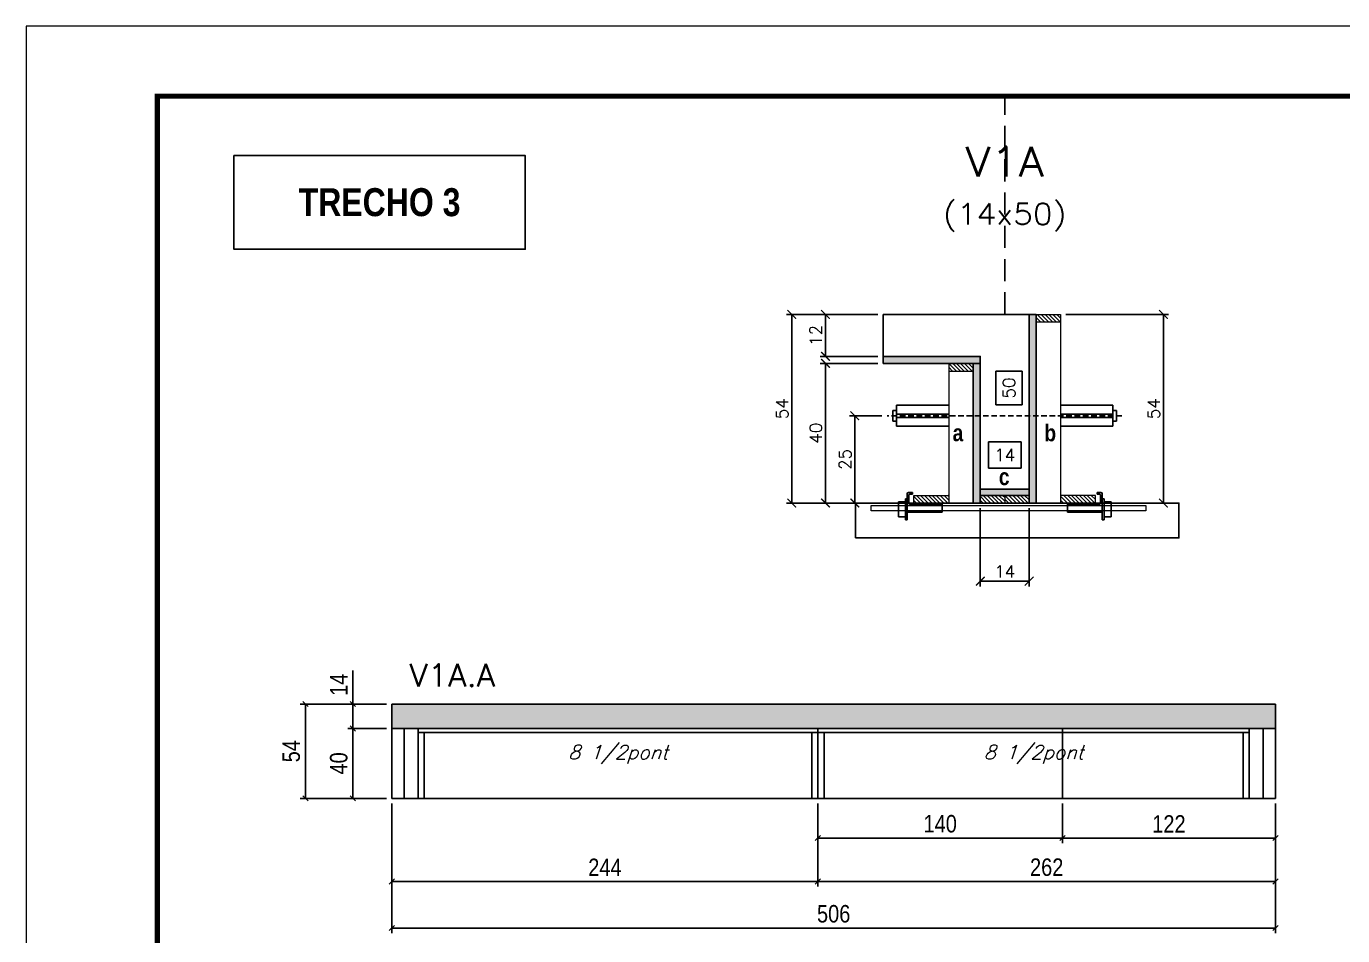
# Model space of a CAD drawing. Extents: x 0 to 6325, y 10169 to 19307.
# Drawn here: x 3170 to 3924, y 15292 to 15813 of the extents above; entities that cross this region are included whole.
import ezdxf
from ezdxf.enums import TextEntityAlignment as Align

# ---------------------------------------------------------------- set-up
doc = ezdxf.new("R2010")
doc.units = 0
doc.linetypes.add('DASHED', pattern=[0.75, 0.5, -0.25])
doc.linetypes.add('HIDDEN', pattern=[9.525, 6.35, -3.175])
for name, color, linetype in [('1', 1, 'Continuous'), ('barrote', 251, 'Continuous'), ('COTA', 241, 'Continuous'), ('Cota Seção (2x)', 4, 'Continuous'), ('detalhes', 4, 'Continuous'), ('Hachura', 253, 'Continuous'), ('NOMENCLATURA', 7, 'Continuous'), ('Painéis', 200, 'Continuous'), ('presilha', 1, 'Continuous'), ('SARR_2.2x7', 40, 'Continuous'), ('SARR_3.5x7', 81, 'Continuous'), ('TENSOR', 3, 'Continuous'), ('texto', 7, 'Continuous'), ('Texto de Titulo', 7, 'Continuous'), ('Texto Qtd Sarr', 242, 'Continuous')]:
    doc.layers.add(name, color=color, linetype=linetype)
for name, color, linetype, lineweight in [('CONCRETO', 251, 'Continuous', 25), ('Folhas', 255, 'Continuous', 9), ('Madeira', 126, 'Continuous', 18), ('SARRAFO DE PRESSAO', 251, 'DASHED', 9), ('SCO-___-LAJ', 2, 'Continuous', 0), ('Texto Seção', 7, 'Continuous', 15)]:
    doc.layers.add(name, color=color, linetype=linetype, lineweight=lineweight)
doc.styles.add('COTA TECNICA', font='techl___.ttf', dxfattribs={"height": 10})
doc.styles.add('REGUA-120', font='ROMANS.shx', dxfattribs={"height": 15})
doc.styles.add('ROMANC', font='techb___.ttf', dxfattribs={"height": 2.5})
doc.styles.add('Romans', font='romans.shx')
doc.styles.add('TECNICA', font='techb___.ttf', dxfattribs={"height": 10})
doc.dimstyles.new('Cota Seção (2x)', dxfattribs={"dimtxt": 7, "dimasz": 5, "dimexe": 3, "dimexo": 3, "dimgap": 2, "dimtad": 3, "dimdec": 1, "dimlfac": 0.5, "dimzin": 12, "dimdsep": 46, "dimtxsty": 'Romans', "dimblk": 'ARCHTICK', "dimcen": 0, "dimclrd": 4, "dimclre": 4, "dimclrt": 1, "dimadec": 1, "dimazin": 3, "dimtfac": 1, "dimtdec": 1, "dimtmove": 0, "dimatfit": 3, "dimldrblk": 'OBLIQUE', "dimfxl": 1, "dimtolj": 1, "dimtzin": 12, "dimarcsym": 0})
doc.dimstyles.new('Cota Seção interna', dxfattribs={"dimtxt": 7, "dimasz": 6, "dimexe": 0.18, "dimexo": 2, "dimgap": -4, "dimtad": 3, "dimdec": 1, "dimlfac": 0.5, "dimzin": 12, "dimdsep": 46, "dimtxsty": 'Romans', "dimblk": 'ARCHTICK', "dimcen": 0.09, "dimse1": 1, "dimse2": 1, "dimsd1": 1, "dimsd2": 1, "dimclrd": 180, "dimclre": 5, "dimclrt": 1, "dimadec": 0, "dimazin": 3, "dimtfac": 1, "dimtdec": 1, "dimtofl": 0, "dimtmove": 0, "dimatfit": 3, "dimldrblk": 'ARCHTICK', "dimfxl": 1, "dimtolj": 1, "dimtzin": 0, "dimarcsym": 0})
doc.dimstyles.new('PAINEL', dxfattribs={"dimtxt": 10, "dimasz": 3, "dimexe": 3, "dimexo": 3, "dimgap": 3, "dimtad": 1, "dimdec": 1, "dimzin": 12, "dimdsep": 46, "dimtxsty": 'COTA TECNICA', "dimblk1": 'OBLIQUE', "dimblk2": 'OBLIQUE', "dimsah": 1, "dimcen": 0.9, "dimclrd": 4, "dimclre": 4, "dimclrt": 240, "dimadec": 1, "dimazin": 3, "dimtfac": 1, "dimtdec": 1, "dimtmove": 0, "dimatfit": 3, "dimfxl": 1, "dimtolj": 1, "dimtzin": 12, "dimarcsym": 0})
pattern_1 = [(315, (26662.9389, 7310.206), (1.12253202, 1.12253202), [])]

# ---------------------------------------------------------------- blocks, each defined once
blk = doc.blocks.new('9999999999')
at = {"layer": 'Folhas'}
blk.add_lwpolyline([(98138.98, 34190.21), (99623.98, 34190.21), (99623.98, 35240.21), (98138.98, 35240.21)], close=True, dxfattribs=at)
at = {"layer": 'Folhas', "color": 30, "const_width": 3}
blk.add_lwpolyline([(98213.98, 34230.21), (99583.98, 34230.21), (99583.98, 35200.21), (98213.98, 35200.21)], close=True, dxfattribs=at)
blk = doc.blocks.new('titulo1')
at = {"layer": 'Defpoints', "color": 252, "linetype": 'HIDDEN', "ltscale": 2}
blk.add_line((0, 0), (0, 125), dxfattribs=at)
at = {"layer": 'Defpoints', "style": 'Romans', "oblique": 15}
blk.add_attdef('FOLHA', text='', height=10, dxfattribs=at).set_placement((0, 15.58), align=Align.MIDDLE_CENTER)
at = {"layer": 'Texto Qtd Sarr', "color": 3, "style": 'Romans', "oblique": 15}
for tag, height, p in [('TITULO', 17, (0, 71.45)), ('SEÇÃO', 12, (0, 41.55))]:
    blk.add_attdef(tag, text='', height=height, dxfattribs=at).set_placement(p, align=Align.MIDDLE_CENTER)
blk = doc.blocks.new('_ArchTick')
at = {"color": 0, "linetype": 'ByBlock', "const_width": 0.15}
blk.add_lwpolyline([(-0.5, -0.5), (0.5, 0.5)], dxfattribs=at)
blk = doc.blocks.new('*D142')
at = {"layer": 'COTA', "color": 4, "lineweight": -2, "transparency": 16777216}
for p, q in [((3657.72, 15647.85), (3605.34, 15647.85)), ((3608.34, 15539.85), (3608.34, 15647.85)), ((3679.72, 15539.85), (3605.34, 15539.85))]:
    blk.add_line(p, q, dxfattribs=at)
at = {"layer": 'Defpoints', "color": 0, "transparency": 16777216}
for p in [(3608.34, 15647.85), (3660.72, 15647.85), (3682.72, 15539.85)]:
    blk.add_point(p, dxfattribs=at)
at = {"layer": 'COTA', "color": 4, "lineweight": -2, "transparency": 16777216, "xscale": 5, "yscale": 5, "zscale": 5}
for p, rotation in [((3608.34, 15647.85), 90), ((3608.34, 15539.85), 270)]:
    blk.add_blockref('_ArchTick', p, dxfattribs=dict(at, rotation=rotation))
at = {"layer": 'COTA', "color": 1, "transparency": 16777216, "insert": (3602.84, 15593.85), "char_height": 7, "attachment_point": 5, "rotation": 90, "style": 'Romans'}
blk.add_mtext('\\A1;54', dxfattribs=at)
blk = doc.blocks.new('_Oblique')
at = {"layer": '1', "color": 0, "lineweight": -2}
blk.add_line((-0.5, -0.5), (0.5, 0.5), dxfattribs=at)
blk = doc.blocks.new('*D143')
at = {"layer": 'COTA', "color": 4, "lineweight": -2, "transparency": 16777216}
for p, q in [((3765.32, 15647.85), (3824.19, 15647.85)), ((3821.19, 15539.85), (3821.19, 15647.85)), ((3780.92, 15539.85), (3824.19, 15539.85))]:
    blk.add_line(p, q, dxfattribs=at)
at = {"layer": 'Defpoints', "color": 0, "transparency": 16777216}
for p in [(3762.32, 15647.85), (3821.19, 15647.85), (3777.92, 15539.85)]:
    blk.add_point(p, dxfattribs=at)
at = {"layer": 'COTA', "color": 4, "lineweight": -2, "transparency": 16777216, "xscale": 5, "yscale": 5, "zscale": 5}
for p, rotation in [((3821.19, 15647.85), 90), ((3821.19, 15539.85), 270)]:
    blk.add_blockref('_ArchTick', p, dxfattribs=dict(at, rotation=rotation))
at = {"layer": 'COTA', "color": 1, "transparency": 16777216, "insert": (3815.69, 15593.85), "char_height": 7, "attachment_point": 5, "rotation": 90, "style": 'Romans'}
blk.add_mtext('\\A1;54', dxfattribs=at)
blk = doc.blocks.new('*D144')
at = {"layer": 'Cota Seção (2x)', "color": 180, "lineweight": -2, "transparency": 16777216}
for p, q in [((3740.32, 15615.39), (3725.32, 15615.39)), ((3725.32, 15615.39), (3725.32, 15596.05)), ((3740.32, 15596.05), (3740.32, 15615.39)), ((3725.32, 15596.05), (3740.32, 15596.05))]:
    blk.add_line(p, q, dxfattribs=at)
at = {"layer": 'Defpoints', "color": 0, "transparency": 16777216}
for p in [(3744.32, 15647.85), (3744.32, 15647.85), (3744.32, 15547.85)]:
    blk.add_point(p, dxfattribs=at)
at = {"layer": 'Cota Seção (2x)', "color": 1, "transparency": 16777216, "insert": (3732.82, 15605.72), "char_height": 7, "attachment_point": 5, "rotation": 90, "style": 'Romans'}
blk.add_mtext('\\A1;50', dxfattribs=at)
blk = doc.blocks.new('*D145')
at = {"layer": 'COTA', "color": 4, "lineweight": -2, "transparency": 16777216}
for p, q in [((3657.72, 15647.85), (3624.66, 15647.85)), ((3627.66, 15647.85), (3627.66, 15623.85)), ((3657.72, 15623.85), (3624.66, 15623.85))]:
    blk.add_line(p, q, dxfattribs=at)
at = {"layer": 'Defpoints', "color": 0, "transparency": 16777216}
for p in [(3660.72, 15647.85), (3627.66, 15623.85), (3660.72, 15623.85)]:
    blk.add_point(p, dxfattribs=at)
at = {"layer": 'COTA', "color": 4, "lineweight": -2, "transparency": 16777216, "xscale": 5, "yscale": 5, "zscale": 5}
for p, rotation in [((3627.66, 15647.85), 90), ((3627.66, 15623.85), 270)]:
    blk.add_blockref('_ArchTick', p, dxfattribs=dict(at, rotation=rotation))
at = {"layer": 'COTA', "color": 1, "transparency": 16777216, "insert": (3622.16, 15635.85), "char_height": 7, "attachment_point": 5, "rotation": 90, "style": 'Romans'}
blk.add_mtext('\\A1;12', dxfattribs=at)
blk = doc.blocks.new('*D146')
at = {"layer": 'COTA', "color": 4, "lineweight": -2, "transparency": 16777216}
for p, q in [((3657.72, 15619.85), (3624.66, 15619.85)), ((3627.66, 15619.85), (3627.66, 15539.85)), ((3679.72, 15539.85), (3624.66, 15539.85))]:
    blk.add_line(p, q, dxfattribs=at)
at = {"layer": 'Defpoints', "color": 0, "transparency": 16777216}
for p in [(3660.72, 15619.85), (3627.66, 15539.85), (3682.72, 15539.85)]:
    blk.add_point(p, dxfattribs=at)
at = {"layer": 'COTA', "color": 4, "lineweight": -2, "transparency": 16777216, "xscale": 5, "yscale": 5, "zscale": 5}
for p, rotation in [((3627.66, 15619.85), 90), ((3627.66, 15539.85), 270)]:
    blk.add_blockref('_ArchTick', p, dxfattribs=dict(at, rotation=rotation))
at = {"layer": 'COTA', "color": 1, "transparency": 16777216, "insert": (3622.16, 15579.85), "char_height": 7, "attachment_point": 5, "rotation": 90, "style": 'Romans'}
blk.add_mtext('\\A1;40', dxfattribs=at)
blk = doc.blocks.new('PRESILHA METÁLICA 1')
at = {"layer": 'presilha'}
for p, q in [((0, 13), (6, 13)), ((0, 13), (0, 0)), ((6, 15.5), (7.5, 15.5)), ((6, -2.5), (6, 15.5)), ((6, 13), (6, 0)), ((7.5, 10.6), (7.5, 19.9)), ((7.5, 15.5), (7.5, -2.5)), ((12, 21), (8.6, 21)), ((9, 11.6), (9, 18.9)), ((12, 19.5), (9.6, 19.5)), ((12, 21), (12, 19.5)), ((6, 0), (0, 0)), ((37.5, 4.1), (7.5, 4.1)), ((37.5, 11), (9.6, 11)), ((37.5, 11), (37.5, 4.1)), ((7.5, -2.5), (6, -2.5))]:
    blk.add_line(p, q, dxfattribs=at)
for centre, radius, start, end in [((8.6, 19.9), 1.14, 90, 180), ((9.6, 18.9), 0.57, 90, 180), ((9.6, 11.6), 0.57, 180, 270)]:
    blk.add_arc(centre, radius, start, end, dxfattribs=at)
blk = doc.blocks.new('*D147')
at = {"layer": 'COTA', "color": 4, "lineweight": -2, "transparency": 16777216}
for p, q in [((3716.32, 15536.85), (3716.32, 15492.12)), ((3744.32, 15536.85), (3744.32, 15492.12)), ((3716.32, 15495.12), (3744.32, 15495.12))]:
    blk.add_line(p, q, dxfattribs=at)
at = {"layer": 'Defpoints', "color": 0, "transparency": 16777216}
for p in [(3716.32, 15539.85), (3744.32, 15539.85), (3744.32, 15495.12)]:
    blk.add_point(p, dxfattribs=at)
at = {"layer": 'COTA', "color": 4, "lineweight": -2, "transparency": 16777216, "xscale": 5, "yscale": 5, "zscale": 5, "rotation": 180}
blk.add_blockref('_ArchTick', (3716.32, 15495.12), dxfattribs=at)
at = {"layer": 'COTA', "color": 4, "lineweight": -2, "transparency": 16777216, "xscale": 5, "yscale": 5, "zscale": 5}
blk.add_blockref('_ArchTick', (3744.32, 15495.12), dxfattribs=at)
at = {"layer": 'COTA', "color": 1, "transparency": 16777216, "insert": (3730.32, 15500.62), "char_height": 7, "attachment_point": 5, "style": 'Romans'}
blk.add_mtext('\\A1;14', dxfattribs=at)
blk = doc.blocks.new('*D530')
at = {"layer": 'COTA', "color": 4, "lineweight": -2, "transparency": 16777216}
for p, q in [((3660.02, 15589.82), (3641.46, 15589.82)), ((3644.46, 15589.82), (3644.46, 15539.85)), ((3660.02, 15539.85), (3641.46, 15539.85))]:
    blk.add_line(p, q, dxfattribs=at)
at = {"layer": 'Defpoints', "color": 0, "transparency": 16777216}
for p in [(3663.02, 15589.82), (3644.46, 15539.85), (3663.02, 15539.85)]:
    blk.add_point(p, dxfattribs=at)
at = {"layer": 'COTA', "color": 4, "lineweight": -2, "transparency": 16777216, "xscale": 5, "yscale": 5, "zscale": 5}
for p, rotation in [((3644.46, 15589.82), 90), ((3644.46, 15539.85), 270)]:
    blk.add_blockref('_ArchTick', p, dxfattribs=dict(at, rotation=rotation))
at = {"layer": 'COTA', "color": 1, "transparency": 16777216, "insert": (3638.96, 15564.83), "char_height": 7, "attachment_point": 5, "rotation": 90, "style": 'Romans'}
blk.add_mtext('\\A1;25', dxfattribs=at)
blk = doc.blocks.new('*D149')
at = {"layer": 'Cota Seção (2x)', "color": 180, "lineweight": -2, "transparency": 16777216}
for p, q in [((3739.65, 15574.85), (3720.99, 15574.85)), ((3720.99, 15574.85), (3720.99, 15559.85)), ((3739.65, 15559.85), (3739.65, 15574.85)), ((3720.99, 15559.85), (3739.65, 15559.85))]:
    blk.add_line(p, q, dxfattribs=at)
at = {"layer": 'Defpoints', "color": 0, "transparency": 16777216}
for p in [(3716.32, 15555.85), (3744.32, 15555.85), (3744.32, 15555.85)]:
    blk.add_point(p, dxfattribs=at)
at = {"layer": 'Cota Seção (2x)', "color": 1, "transparency": 16777216, "insert": (3730.32, 15567.35), "char_height": 7, "attachment_point": 5, "style": 'Romans'}
blk.add_mtext('\\A1;14', dxfattribs=at)
blk = doc.blocks.new('*D532')
at = {"layer": 'COTA', "color": 4, "lineweight": -2, "transparency": 16777216}
for p, q in [((3379.36, 15367.74), (3379.36, 15320.16)), ((3623.36, 15367.74), (3623.36, 15320.16)), ((3379.36, 15323.16), (3623.36, 15323.16))]:
    blk.add_line(p, q, dxfattribs=at)
at = {"layer": 'Defpoints', "color": 0, "transparency": 16777216}
for p in [(3379.36, 15370.74), (3623.36, 15370.74), (3623.36, 15323.16)]:
    blk.add_point(p, dxfattribs=at)
at = {"layer": 'COTA', "color": 4, "lineweight": -2, "transparency": 16777216, "xscale": 3, "yscale": 3, "zscale": 3, "rotation": 180}
blk.add_blockref('_Oblique', (3379.36, 15323.16), dxfattribs=at)
at = {"layer": 'COTA', "color": 4, "lineweight": -2, "transparency": 16777216, "xscale": 3, "yscale": 3, "zscale": 3}
blk.add_blockref('_Oblique', (3623.36, 15323.16), dxfattribs=at)
at = {"layer": 'COTA', "color": 240, "transparency": 16777216, "insert": (3501.36, 15331.24), "char_height": 10, "attachment_point": 5, "style": 'COTA TECNICA'}
blk.add_mtext('\\A1;244', dxfattribs=at)
blk = doc.blocks.new('*D526')
at = {"layer": 'COTA', "color": 4, "lineweight": -2, "transparency": 16777216}
for p, q in [((3623.36, 15367.74), (3623.36, 15320.16)), ((3885.36, 15367.74), (3885.36, 15320.16)), ((3623.36, 15323.16), (3885.36, 15323.16))]:
    blk.add_line(p, q, dxfattribs=at)
at = {"layer": 'Defpoints', "color": 0, "transparency": 16777216}
for p in [(3623.36, 15370.74), (3885.36, 15370.74), (3885.36, 15323.16)]:
    blk.add_point(p, dxfattribs=at)
at = {"layer": 'COTA', "color": 4, "lineweight": -2, "transparency": 16777216, "xscale": 3, "yscale": 3, "zscale": 3, "rotation": 180}
blk.add_blockref('_Oblique', (3623.36, 15323.16), dxfattribs=at)
at = {"layer": 'COTA', "color": 4, "lineweight": -2, "transparency": 16777216, "xscale": 3, "yscale": 3, "zscale": 3}
blk.add_blockref('_Oblique', (3885.36, 15323.16), dxfattribs=at)
at = {"layer": 'COTA', "color": 240, "transparency": 16777216, "insert": (3754.36, 15331.27), "char_height": 10, "attachment_point": 5, "style": 'COTA TECNICA'}
blk.add_mtext('\\A1;262', dxfattribs=at)
blk = doc.blocks.new('*D527')
at = {"layer": 'COTA', "color": 4, "lineweight": -2, "transparency": 16777216}
for p, q in [((3763.36, 15367.74), (3763.36, 15345.02)), ((3885.36, 15367.74), (3885.36, 15345.02)), ((3885.36, 15348.02), (3763.36, 15348.02))]:
    blk.add_line(p, q, dxfattribs=at)
at = {"layer": 'Defpoints', "color": 0, "transparency": 16777216}
for p in [(3763.36, 15370.74), (3885.36, 15370.74), (3763.36, 15348.02)]:
    blk.add_point(p, dxfattribs=at)
at = {"layer": 'COTA', "color": 4, "lineweight": -2, "transparency": 16777216, "xscale": 3, "yscale": 3, "zscale": 3, "rotation": 180}
blk.add_blockref('_Oblique', (3763.36, 15348.02), dxfattribs=at)
at = {"layer": 'COTA', "color": 4, "lineweight": -2, "transparency": 16777216, "xscale": 3, "yscale": 3, "zscale": 3}
blk.add_blockref('_Oblique', (3885.36, 15348.02), dxfattribs=at)
at = {"layer": 'COTA', "color": 240, "transparency": 16777216, "insert": (3824.36, 15356.08), "char_height": 10, "attachment_point": 5, "style": 'COTA TECNICA'}
blk.add_mtext('\\A1;122', dxfattribs=at)
blk = doc.blocks.new('*D140')
at = {"layer": 'COTA', "color": 4, "lineweight": -2, "transparency": 16777216}
for p, q in [((3623.36, 15367.74), (3623.36, 15345.02)), ((3763.36, 15367.74), (3763.36, 15345.02)), ((3763.36, 15348.02), (3623.36, 15348.02))]:
    blk.add_line(p, q, dxfattribs=at)
at = {"layer": 'Defpoints', "color": 0, "transparency": 16777216}
for p in [(3623.36, 15370.74), (3763.36, 15370.74), (3623.36, 15348.02)]:
    blk.add_point(p, dxfattribs=at)
at = {"layer": 'COTA', "color": 4, "lineweight": -2, "transparency": 16777216, "xscale": 3, "yscale": 3, "zscale": 3, "rotation": 180}
blk.add_blockref('_Oblique', (3623.36, 15348.02), dxfattribs=at)
at = {"layer": 'COTA', "color": 4, "lineweight": -2, "transparency": 16777216, "xscale": 3, "yscale": 3, "zscale": 3}
blk.add_blockref('_Oblique', (3763.36, 15348.02), dxfattribs=at)
at = {"layer": 'COTA', "color": 240, "transparency": 16777216, "insert": (3693.36, 15356.13), "char_height": 10, "attachment_point": 5, "style": 'COTA TECNICA'}
blk.add_mtext('\\A1;140', dxfattribs=at)
blk = doc.blocks.new('*D528')
at = {"layer": 'COTA', "color": 4, "lineweight": -2, "transparency": 16777216}
for p, q in [((3379.36, 15367.74), (3379.36, 15293.47)), ((3885.36, 15367.74), (3885.36, 15293.47)), ((3379.36, 15296.47), (3885.36, 15296.47))]:
    blk.add_line(p, q, dxfattribs=at)
at = {"layer": 'Defpoints', "color": 0, "transparency": 16777216}
for p in [(3379.36, 15370.74), (3885.36, 15370.74), (3885.36, 15296.47)]:
    blk.add_point(p, dxfattribs=at)
at = {"layer": 'COTA', "color": 4, "lineweight": -2, "transparency": 16777216, "xscale": 3, "yscale": 3, "zscale": 3, "rotation": 180}
blk.add_blockref('_Oblique', (3379.36, 15296.47), dxfattribs=at)
at = {"layer": 'COTA', "color": 4, "lineweight": -2, "transparency": 16777216, "xscale": 3, "yscale": 3, "zscale": 3}
blk.add_blockref('_Oblique', (3885.36, 15296.47), dxfattribs=at)
at = {"layer": 'COTA', "color": 240, "transparency": 16777216, "insert": (3632.36, 15304.58), "char_height": 10, "attachment_point": 5, "style": 'COTA TECNICA'}
blk.add_mtext('\\A1;506', dxfattribs=at)
blk = doc.blocks.new('*D529')
at = {"layer": 'COTA', "color": 4, "lineweight": -2, "transparency": 16777216}
for p, q in [((3357.05, 15424.74), (3357.05, 15443.86)), ((3376.36, 15424.74), (3354.05, 15424.74)), ((3357.05, 15410.74), (3357.05, 15424.74)), ((3376.36, 15410.74), (3354.05, 15410.74))]:
    blk.add_line(p, q, dxfattribs=at)
at = {"layer": 'Defpoints', "color": 0, "transparency": 16777216}
for p in [(3357.05, 15424.74), (3379.36, 15424.74), (3379.36, 15410.74)]:
    blk.add_point(p, dxfattribs=at)
at = {"layer": 'COTA', "color": 4, "lineweight": -2, "transparency": 16777216, "xscale": 3, "yscale": 3, "zscale": 3}
for p, rotation in [((3357.05, 15424.74), 90), ((3357.05, 15410.74), 270)]:
    blk.add_blockref('_Oblique', p, dxfattribs=dict(at, rotation=rotation))
at = {"layer": 'COTA', "color": 240, "transparency": 16777216, "insert": (3348.97, 15435.8), "char_height": 10, "attachment_point": 5, "rotation": 90, "style": 'COTA TECNICA'}
blk.add_mtext('\\A1;14', dxfattribs=at)
blk = doc.blocks.new('*D141')
at = {"layer": 'COTA', "color": 4, "lineweight": -2, "transparency": 16777216}
for p, q in [((3376.36, 15410.74), (3354.05, 15410.74)), ((3357.05, 15370.74), (3357.05, 15410.74)), ((3376.36, 15370.74), (3354.05, 15370.74))]:
    blk.add_line(p, q, dxfattribs=at)
at = {"layer": 'Defpoints', "color": 0, "transparency": 16777216}
for p in [(3357.05, 15410.74), (3379.36, 15410.74), (3379.36, 15370.74)]:
    blk.add_point(p, dxfattribs=at)
at = {"layer": 'COTA', "color": 4, "lineweight": -2, "transparency": 16777216, "xscale": 3, "yscale": 3, "zscale": 3}
for p, rotation in [((3357.05, 15410.74), 90), ((3357.05, 15370.74), 270)]:
    blk.add_blockref('_Oblique', p, dxfattribs=dict(at, rotation=rotation))
at = {"layer": 'COTA', "color": 240, "transparency": 16777216, "insert": (3348.95, 15390.74), "char_height": 10, "attachment_point": 5, "rotation": 90, "style": 'COTA TECNICA'}
blk.add_mtext('\\A1;40', dxfattribs=at)
blk = doc.blocks.new('*D157')
at = {"layer": 'COTA', "color": 4, "lineweight": -2, "transparency": 16777216}
for p, q in [((3376.36, 15424.74), (3326.86, 15424.74)), ((3329.86, 15424.74), (3329.86, 15370.74)), ((3376.36, 15370.74), (3326.86, 15370.74))]:
    blk.add_line(p, q, dxfattribs=at)
at = {"layer": 'Defpoints', "color": 0, "transparency": 16777216}
for p in [(3379.36, 15424.74), (3329.86, 15370.74), (3379.36, 15370.74)]:
    blk.add_point(p, dxfattribs=at)
at = {"layer": 'COTA', "color": 4, "lineweight": -2, "transparency": 16777216, "xscale": 3, "yscale": 3, "zscale": 3}
for p, rotation in [((3329.86, 15424.74), 90), ((3329.86, 15370.74), 270)]:
    blk.add_blockref('_Oblique', p, dxfattribs=dict(at, rotation=rotation))
at = {"layer": 'COTA', "color": 240, "transparency": 16777216, "insert": (3321.75, 15397.74), "char_height": 10, "attachment_point": 5, "rotation": 90, "style": 'COTA TECNICA'}
blk.add_mtext('\\A1;54', dxfattribs=at)

msp = doc.modelspace()

# ---------------------------------------------------------------- hatches: boundary and pattern name
at = {"layer": 'COTA'}
h = msp.add_hatch(dxfattribs=at)
h.set_pattern_fill('AR-CONC', color=256, scale=0.03)
h.set_pattern_definition([(50, (25.5197, 1187.2386), (5.4655401, -0.4781726), [0.5715, -6.2865]), (355, (25.5197, 1187.2386), (-1.0573026, 5.7317054), [0.4572, -5.0292175]), (100.451445, (25.975, 1187.199), (4.4082374, 5.2535326), [0.4857003, -5.3427073]), (46.1842, (25.52, 1188.7626), (8.1323712, -1.2612698), [0.85725, -9.42975]), (96.63556, (26.1974, 1188.6575), (7.122124, 7.4227837), [0.7285507, -8.0140682]), (351.18415, (25.52, 1188.763), (7.122124, 7.4227837), [0.685799, -7.543792]), (21, (26.2817, 1188.3816), (4.5484317, -3.067956), [0.5715, -6.2865]), (326, (26.2817, 1188.3816), (1.8540609, 5.525639), [0.4572, -5.0292]), (71.451445, (26.661, 1188.126), (6.4024926, 2.457683), [0.4857003, -5.3426981]), (37.5, (25.5197, 1187.2386), (0.0926581, 2.53665117), [0, -4.96824, 0, -5.1054, 0, -5.04825]), (7.5, (25.5197, 1187.2386), (2.0045899, 3.00541724), [0, -2.91084, 0, -4.85394, 0, -1.92405]), (327.5, (23.8205, 1187.2386), (4.06771786, -0.17186232), [0, -1.905, 0, -5.9436, 0, -7.8867]), (317.5, (23.0585, 1187.2386), (4.4438754, 0.7627947), [0, -2.4765, 0, -3.94716, 0, -5.6007])])
h.paths.add_polyline_path([(3885.36, 15424.74), (3379.36, 15424.74), (3379.36, 15410.74), (3885.36, 15410.74)])
at = {"layer": 'Hachura'}
h = msp.add_hatch(color=256, dxfattribs=at)
h.dxf.hatch_style = 1
h.paths.add_polyline_path([(3748.32, 15647.85), (3744.32, 15647.85), (3744.32, 15539.85), (3748.32, 15539.85)])
h = msp.add_hatch(dxfattribs=at)
h.set_pattern_fill('ANSI31', color=256, scale=0.5, angle=270, style=0)
h.set_pattern_definition([(315, (26662.9389, 7340.206), (1.12253202, 1.12253202), [])])
h.paths.add_polyline_path([(3748.32, 15643.45), (3748.32, 15647.85), (3762.32, 15647.85), (3762.32, 15643.45)])
h = msp.add_hatch(color=256, dxfattribs=at)
h.dxf.hatch_style = 1
h.paths.add_polyline_path([(3716.32, 15619.85), (3716.32, 15623.85), (3660.72, 15623.85), (3660.72, 15619.85)])
h = msp.add_hatch(dxfattribs=at)
h.set_pattern_fill('ANSI31', color=256, scale=0.5, angle=270, style=0)
h.set_pattern_definition([(315, (26672.9389, 7312.206), (1.12253202, 1.12253202), [])])
h.paths.add_polyline_path([(3712.32, 15615.45), (3712.32, 15619.85), (3698.32, 15619.85), (3698.32, 15615.45)])
h = msp.add_hatch(color=256, dxfattribs=at)
h.dxf.hatch_style = 1
h.paths.add_polyline_path([(3712.32, 15619.85), (3716.32, 15619.85), (3716.32, 15539.85), (3712.32, 15539.85)])
h = msp.add_hatch(color=256, dxfattribs=at)
h.dxf.hatch_style = 1
h.paths.add_polyline_path([(3744.32, 15544.25), (3744.32, 15547.85), (3716.32, 15547.85), (3716.32, 15544.25)])
h = msp.add_hatch(dxfattribs=at)
h.set_pattern_fill('ANSI31', color=256, scale=0.5, angle=270, style=0)
h.set_pattern_definition([(315, (26672.9389, 7310.206), (1.12253202, 1.12253202), [])])
h.paths.add_polyline_path([(3678.32, 15539.85), (3678.32, 15544.25), (3698.32, 15544.25), (3698.32, 15539.85)])
h = msp.add_hatch(dxfattribs=at)
h.set_pattern_fill('ANSI31', color=256, scale=0.5, angle=270, style=0)
h.set_pattern_definition([(315, (26672.9389, 7310.206), (1.12253202, 1.12253202), [])])
h.paths.add_polyline_path([(3716.32, 15539.85), (3716.32, 15544.25), (3730.32, 15544.25), (3730.32, 15539.85)])
h = msp.add_hatch(dxfattribs=at)
h.set_pattern_fill('ANSI31', color=256, scale=0.5, angle=270, style=0)
h.set_pattern_definition(pattern_1)
h.paths.add_polyline_path([(3744.32, 15539.85), (3744.32, 15544.25), (3730.32, 15544.25), (3730.32, 15539.85)])
h = msp.add_hatch(dxfattribs=at)
h.set_pattern_fill('ANSI31', color=256, scale=0.5, angle=270, style=0)
h.set_pattern_definition(pattern_1)
h.paths.add_polyline_path([(3782.32, 15539.85), (3782.32, 15544.25), (3762.32, 15544.25), (3762.32, 15539.85)])

# ---------------------------------------------------------------- linework, layer by layer
at = {"ltscale": 3}
for p, q in [((3666.32, 15592.82), (3666.32, 15586.82)), ((3666.32, 15592.82), (3668.32, 15592.82)), ((3668.32, 15595.82), (3668.32, 15583.82)), ((3668.32, 15595.82), (3698.32, 15595.82)), ((3698.32, 15590.82), (3668.32, 15590.82)), ((3792.32, 15595.82), (3762.32, 15595.82)), ((3762.32, 15590.82), (3792.32, 15590.82)), ((3792.32, 15595.82), (3792.32, 15583.82)), ((3792.32, 15592.82), (3794.32, 15592.82)), ((3794.32, 15592.82), (3794.32, 15586.82)), ((3668.32, 15586.82), (3666.32, 15586.82)), ((3698.32, 15588.82), (3668.32, 15588.82)), ((3668.32, 15583.82), (3698.32, 15583.82)), ((3762.32, 15588.82), (3792.32, 15588.82)), ((3792.32, 15583.82), (3762.32, 15583.82)), ((3792.32, 15586.82), (3794.32, 15586.82))]:
    msp.add_line(p, q, dxfattribs=at)
at = {"layer": 'barrote'}
msp.add_lwpolyline([(3644.86, 15519.85), (3830.05, 15519.85), (3830.05, 15539.85), (3644.86, 15539.85)], close=True, dxfattribs=at)
at = {"layer": 'CONCRETO'}
for p, q in [((3660.72, 15623.85), (3660.72, 15647.85)), ((3660.72, 15647.85), (3744.32, 15647.85)), ((3744.32, 15647.85), (3744.32, 15547.85)), ((3716.32, 15623.85), (3660.72, 15623.85)), ((3716.32, 15547.85), (3716.32, 15623.85)), ((3744.32, 15547.85), (3716.32, 15547.85))]:
    msp.add_line(p, q, dxfattribs=at)
at = {"layer": 'COTA'}
for p, q in [((3379.36, 15424.74), (3885.36, 15424.74)), ((3379.36, 15410.74), (3379.36, 15424.74)), ((3885.36, 15424.74), (3885.36, 15410.74))]:
    msp.add_line(p, q, dxfattribs=at)
msp.add_lwpolyline([(3288.91, 15738.86), (3455.69, 15738.86), (3455.69, 15685.2), (3288.91, 15685.2)], close=True, dxfattribs=at)
at = {"layer": 'Madeira'}
for points in [[(3748.32, 15643.45), (3748.32, 15647.85), (3762.32, 15647.85), (3762.32, 15643.45)], [(3748.32, 15647.85), (3762.32, 15647.85), (3762.32, 15539.85), (3748.32, 15539.85)], [(3712.32, 15615.45), (3712.32, 15619.85), (3698.32, 15619.85), (3698.32, 15615.45)], [(3712.32, 15619.85), (3698.32, 15619.85), (3698.32, 15539.85), (3712.32, 15539.85)], [(3678.32, 15539.85), (3678.32, 15544.25), (3698.32, 15544.25), (3698.32, 15539.85)], [(3716.32, 15539.85), (3716.32, 15544.25), (3730.32, 15544.25), (3730.32, 15539.85)], [(3744.32, 15539.85), (3744.32, 15544.25), (3730.32, 15544.25), (3730.32, 15539.85)], [(3782.32, 15539.85), (3782.32, 15544.25), (3762.32, 15544.25), (3762.32, 15539.85)]]:
    msp.add_lwpolyline(points, close=True, dxfattribs=at)
at = {"layer": 'Painéis', "linetype": 'ByBlock'}
for p, q in [((3379.36, 15410.74), (3885.36, 15410.74)), ((3379.36, 15370.74), (3379.36, 15410.74)), ((3623.36, 15370.74), (3623.36, 15410.74)), ((3763.36, 15410.74), (3763.36, 15370.74)), ((3885.36, 15410.74), (3885.36, 15370.74)), ((3885.36, 15370.74), (3379.36, 15370.74))]:
    msp.add_line(p, q, dxfattribs=at)
at = {"layer": 'Painéis'}
for points in [[(3748.32, 15647.85), (3744.32, 15647.85), (3744.32, 15539.85), (3748.32, 15539.85)], [(3716.32, 15619.85), (3716.32, 15623.85), (3660.72, 15623.85), (3660.72, 15619.85)], [(3712.32, 15619.85), (3716.32, 15619.85), (3716.32, 15539.85), (3712.32, 15539.85)], [(3744.32, 15544.25), (3744.32, 15547.85), (3716.32, 15547.85), (3716.32, 15544.25)]]:
    msp.add_lwpolyline(points, close=True, dxfattribs=at)
at = {"layer": 'SARR_2.2x7', "linetype": 'Continuous'}
for p, q in [((3386.36, 15370.74), (3386.36, 15410.74)), ((3878.36, 15370.74), (3878.36, 15410.74)), ((3394.36, 15408.54), (3623.36, 15408.54)), ((3870.36, 15408.54), (3623.36, 15408.54))]:
    msp.add_line(p, q, dxfattribs=at)
at = {"layer": 'SARR_3.5x7'}
for p, q in [((3394.36, 15410.74), (3394.36, 15370.74)), ((3870.36, 15410.74), (3870.36, 15370.74)), ((3397.86, 15408.54), (3397.86, 15370.74)), ((3619.86, 15408.54), (3619.86, 15370.74)), ((3626.86, 15408.54), (3626.86, 15370.74)), ((3866.86, 15408.54), (3866.86, 15370.74))]:
    msp.add_line(p, q, dxfattribs=at)
at = {"layer": 'SCO-___-LAJ', "color": 1}
msp.add_lwpolyline([(3653.87, 15538.52), (3811.17, 15538.52), (3811.17, 15535.32), (3653.87, 15535.32)], close=True, dxfattribs=at)
at = {"layer": 'TENSOR', "linetype": 'HIDDEN', "ltscale": 0.5}
msp.add_line((3797.32, 15589.82), (3663.02, 15589.82), dxfattribs=at)

# ---------------------------------------------------------------- block references
at = {"layer": 'presilha', "yscale": 0.6666666666666666, "zscale": 0.6666666666666666}
for p, xscale in [((3669.45, 15531.88), 0.6666666666666666), ((3791.19, 15531.88), -0.6666666666666666)]:
    msp.add_blockref('PRESILHA METÁLICA 1', p, dxfattribs=dict(at, xscale=xscale))
at = {"layer": 'SARRAFO DE PRESSAO', "color": 6, "linetype": 'ByBlock'}
msp.add_blockref('9999999999', (-94968.98, -19427.36), dxfattribs=at)
at = {"layer": 'Texto Seção'}
ref = msp.add_blockref('titulo1', (3730.32, 15647.85), dxfattribs=at)
ref.add_attrib('TITULO', 'V1A', dxfattribs={"layer": 'Texto de Titulo', "color": 7, "height": 17, "style": 'Romans', "width": 1.1}).set_placement((3730.32, 15735.35), align=Align.MIDDLE_CENTER)
ref.add_attrib('SEÇÃO', '(14x50)', dxfattribs={"layer": 'Texto de Titulo', "color": 7, "height": 12, "style": 'Romans', "width": 1.1}).set_placement((3730.32, 15705.35), align=Align.MIDDLE_CENTER)

# ---------------------------------------------------------------- texts
at = {"layer": 'detalhes', "style": 'TECNICA'}
for s, p in [('a', (3700.49, 15575.24)), ('b', (3753.03, 15575.22)), ('c', (3726.95, 15550.09))]:
    msp.add_text(s, height=9.6, dxfattribs=at).set_placement(p)
at = {"layer": 'NOMENCLATURA', "color": 2, "insert": (3372.3, 15712.03), "char_height": 16, "attachment_point": 5, "style": 'ROMANC'}
msp.add_mtext('TRECHO 3', dxfattribs=at)
at = {"layer": 'texto', "color": 2, "char_height": 8, "attachment_point": 5, "style": 'Romans'}
for insert in [(3508.86, 15395.86), (3746.86, 15395.86)]:
    msp.add_mtext('{\\Q19;\\C256;8 1/2pont}', dxfattribs=dict(at, insert=insert))
at = {"layer": 'Texto Seção', "style": 'REGUA-120', "width": 1.05}
msp.add_text('V1A.A', height=13, dxfattribs=at).set_placement((3389.36, 15434.74))

# ---------------------------------------------------------------- dimensions: what is measured, and where the dimension line sits
at = {"layer": 'COTA'}
for base, p1, p2, dimstyle, picture, middle in [((3608.34, 15647.85), (3682.72, 15539.85), (3660.72, 15647.85), 'Cota Seção (2x)', '*D142', (3602.84, 15593.85)), ((3627.66, 15623.85), (3660.72, 15647.85), (3660.72, 15623.85), 'Cota Seção (2x)', '*D145', (3622.16, 15635.85)), ((3821.19, 15647.85), (3777.92, 15539.85), (3762.32, 15647.85), 'Cota Seção (2x)', '*D143', (3815.69, 15593.85)), ((3627.66, 15539.85), (3660.72, 15619.85), (3682.72, 15539.85), 'Cota Seção (2x)', '*D146', (3622.16, 15579.85)), ((3644.46, 15539.85), (3663.02, 15589.82), (3663.02, 15539.85), 'Cota Seção (2x)', '*D530', (3638.96, 15564.83)), ((3357.05, 15424.74), (3379.36, 15410.74), (3379.36, 15424.74), 'PAINEL', '*D529', (3348.97, 15435.8)), ((3329.86, 15370.74), (3379.36, 15424.74), (3379.36, 15370.74), 'PAINEL', '*D157', (3321.75, 15397.74)), ((3357.05, 15410.74), (3379.36, 15370.74), (3379.36, 15410.74), 'PAINEL', '*D141', (3348.95, 15390.74))]:
    dim = msp.add_linear_dim(base=base, p1=p1, p2=p2, angle=90, dimstyle=dimstyle, dxfattribs=at)
    dim.commit()
    dim.dimension.update_dxf_attribs({"geometry": picture, "text_midpoint": middle})
for base, p1, p2, dimstyle, picture, middle in [((3744.32, 15495.12), (3716.32, 15539.85), (3744.32, 15539.85), 'Cota Seção (2x)', '*D147', (3730.32, 15500.62)), ((3623.36, 15323.16), (3379.36, 15370.74), (3623.36, 15370.74), 'PAINEL', '*D532', (3501.36, 15331.24)), ((3885.36, 15296.47), (3379.36, 15370.74), (3885.36, 15370.74), 'PAINEL', '*D528', (3632.36, 15304.58)), ((3885.36, 15323.16), (3623.36, 15370.74), (3885.36, 15370.74), 'PAINEL', '*D526', (3754.36, 15331.27)), ((3623.36, 15348.02), (3763.36, 15370.74), (3623.36, 15370.74), 'PAINEL', '*D140', (3693.36, 15356.13)), ((3763.36, 15348.02), (3885.36, 15370.74), (3763.36, 15370.74), 'PAINEL', '*D527', (3824.36, 15356.08))]:
    dim = msp.add_linear_dim(base=base, p1=p1, p2=p2, dimstyle=dimstyle, dxfattribs=at)
    dim.commit()
    dim.dimension.update_dxf_attribs({"geometry": picture, "text_midpoint": middle})
at = {"layer": 'Cota Seção (2x)'}
dim = msp.add_linear_dim(base=(3744.32, 15647.85), p1=(3744.32, 15547.85), p2=(3744.32, 15647.85), angle=90, dimstyle='Cota Seção interna', dxfattribs=at)
dim.commit()
dim.dimension.update_dxf_attribs({"geometry": '*D144', "text_midpoint": (3744.32, 15605.72), "dimtype": 160})
dim = msp.add_linear_dim(base=(3744.32, 15555.85), p1=(3716.32, 15555.85), p2=(3744.32, 15555.85), dimstyle='Cota Seção interna', dxfattribs=at)
dim.commit()
dim.dimension.update_dxf_attribs({"geometry": '*D149', "text_midpoint": (3730.32, 15555.85), "dimtype": 160})

doc.saveas('drawing.dxf')
